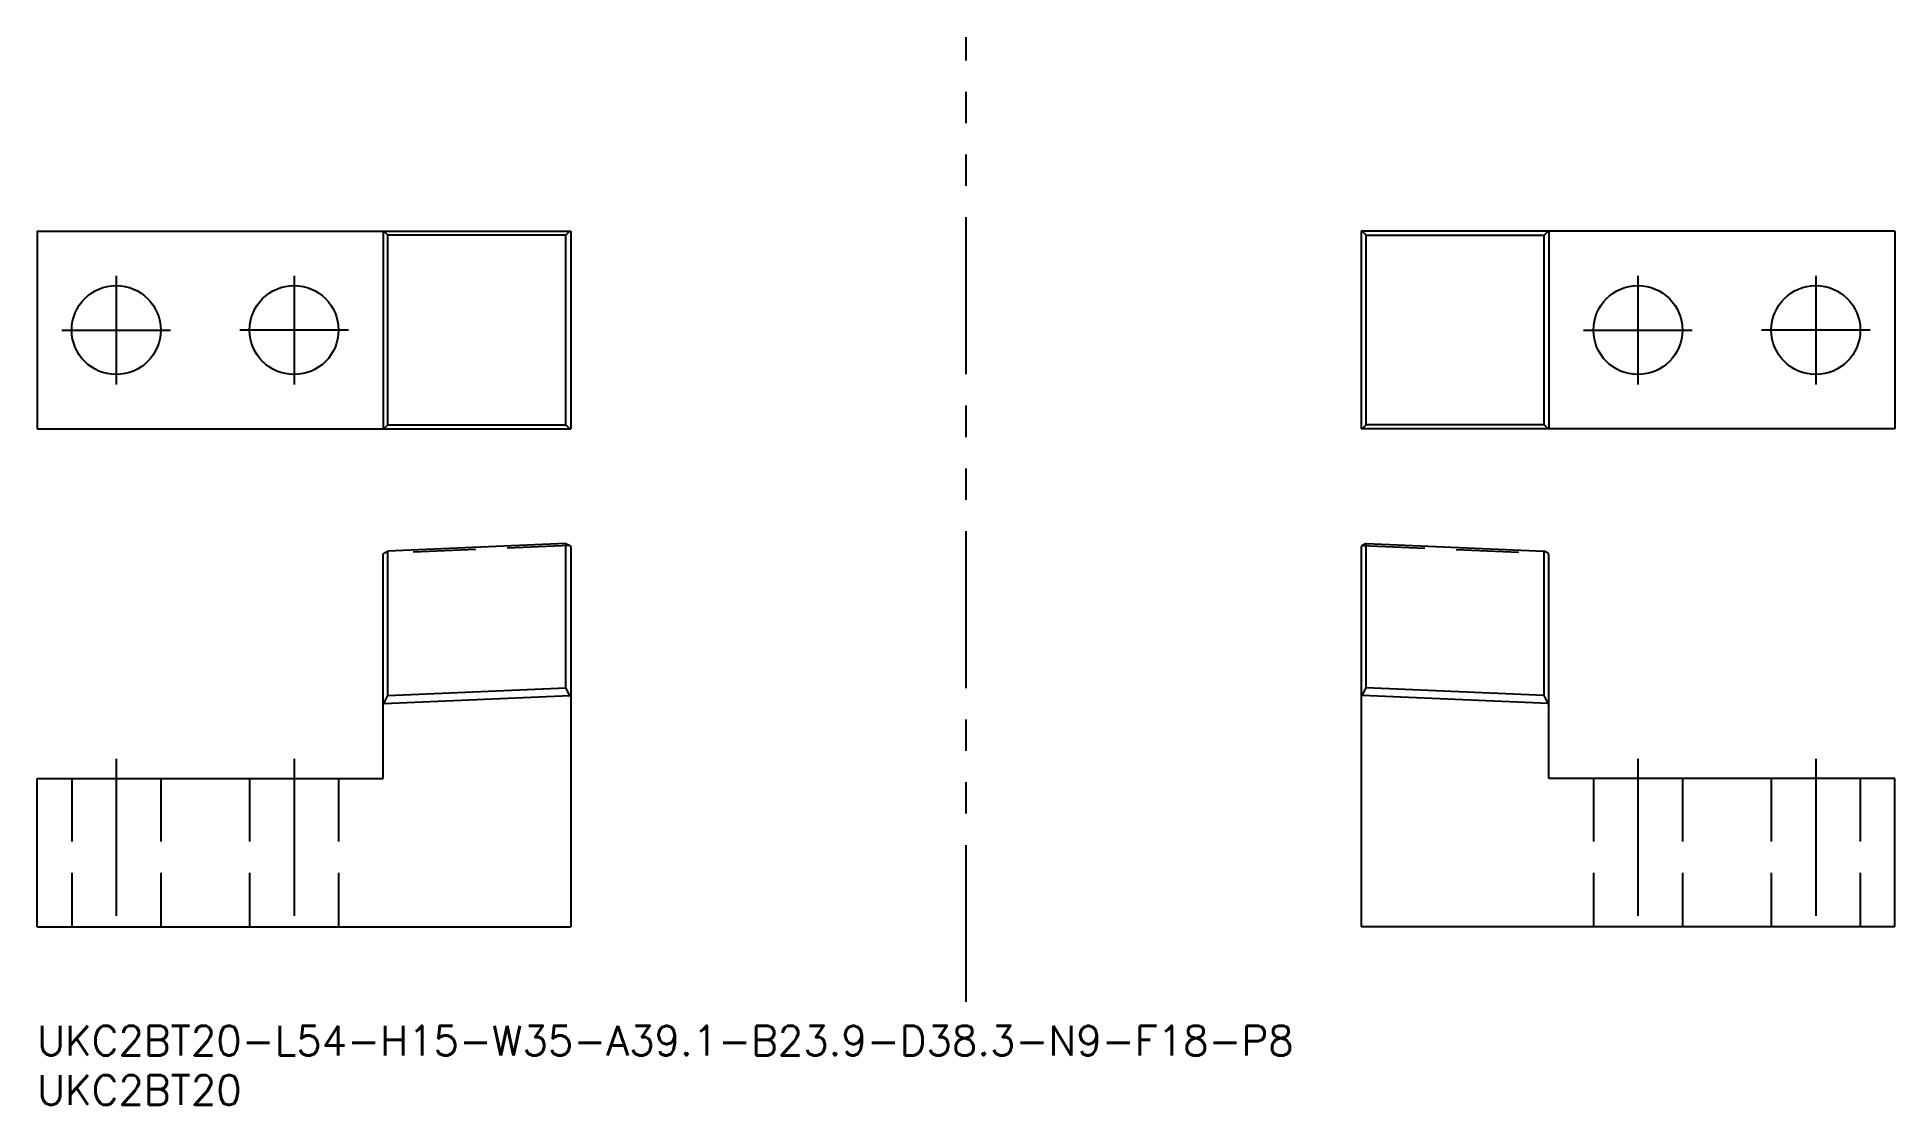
# Model space of a CAD drawing. Extents: x 0 to 188, y -8 to 100.
import ezdxf

# ---------------------------------------------------------------- set-up
doc = ezdxf.new("R2010")
doc.units = 0
doc.header["$LTSCALE"] = 0.5
for name, pattern in [('CENTER', [50.8, 31.75, -6.35, 6.35, -6.35]), ('DASHED', [19.05, 12.7, -6.35]), ('PHANTOM', [63.5, 31.75, -6.35, 6.35, -6.35, 6.35, -6.35])]:
    doc.linetypes.add(name, pattern=pattern)
for name, color, linetype in [('MSM_CENTER', 1, 'CENTER'), ('MSM_CONTINUOUS', 7, 'CONTINUOUS'), ('MSM_DASHED', 4, 'DASHED'), ('MSM_IMAGINARY', 6, 'PHANTOM'), ('MSM_PART_NUMBER', 7, 'CONTINUOUS')]:
    doc.layers.add(name, color=color, linetype=linetype)
doc.styles.get("Standard").update_dxf_attribs({"font": 'txt.shx', "height": 3, "bigfont": 'bigfont.shx'})

# ---------------------------------------------------------------- blocks, each defined once
blk = doc.blocks.new('*U32')
at = {"layer": 'MSM_PART_NUMBER'}
blk.add_text('UKC2BT20-L54-H15-W35-A39.1-B23.9-D38.3-N9-F18-P8', height=3, dxfattribs=at).set_placement((0, -3))
blk = doc.blocks.new('*U33')
at = {"layer": 'MSM_PART_NUMBER'}
blk.add_text('UKC2BT20', height=3, dxfattribs=at).set_placement((0, -8))

msp = doc.modelspace()

# ---------------------------------------------------------------- linework, layer by layer
at = {"layer": 'MSM_CENTER'}
for p, q in [((8, 75.88), (8, 64.88)), ((26, 75.88), (26, 64.88)), ((162, 75.88), (162, 64.88)), ((180, 75.88), (180, 64.88)), ((2.5, 70.38), (13.5, 70.38)), ((31.5, 70.38), (20.5, 70.38)), ((156.5, 70.38), (167.5, 70.38)), ((185.5, 70.38), (174.5, 70.38)), ((8, 27), (8, 8)), ((26, 27), (26, 8)), ((162, 27), (162, 8)), ((180, 27), (180, 8))]:
    msp.add_line(p, q, dxfattribs=at)
at = {"layer": 'MSM_CONTINUOUS'}
for p, q in [((0, 80.38), (54, 80.38)), ((0, 80.38), (0, 60.38)), ((35, 80.38), (35, 60.38)), ((35.1, 80.38), (35.5, 79.98)), ((35.5, 60.78), (35.5, 79.98)), ((53.5, 79.98), (35.5, 79.98)), ((53.5, 79.98), (53.9, 80.38)), ((53.5, 60.78), (53.5, 79.98)), ((54, 80.38), (54, 60.38)), ((134, 80.38), (134, 60.38)), ((188, 80.38), (134, 80.38)), ((134.5, 79.98), (134.1, 80.38)), ((134.5, 60.78), (134.5, 79.98)), ((134.5, 79.98), (152.5, 79.98)), ((152.9, 80.38), (152.5, 79.98)), ((152.5, 60.78), (152.5, 79.98)), ((153, 80.38), (153, 60.38)), ((188, 80.38), (188, 60.38)), ((0, 60.38), (54, 60.38)), ((35.1, 60.38), (35.5, 60.78)), ((35.5, 60.78), (53.5, 60.78)), ((53.9, 60.38), (53.5, 60.78)), ((188, 60.38), (134, 60.38)), ((134.1, 60.38), (134.5, 60.78)), ((152.5, 60.78), (134.5, 60.78)), ((152.9, 60.38), (152.5, 60.78)), ((35, 47.67), (35.1, 47.8)), ((35, 25), (35, 47.67)), ((35.1, 47.8), (35.5, 48.02)), ((53.5, 48.78), (35.5, 48.02)), ((35.5, 33.42), (35.5, 48.02)), ((53.5, 34.18), (53.5, 48.78)), ((53.5, 48.78), (53.9, 48.6)), ((53.9, 48.6), (54, 48.47)), ((54, 48.47), (54, 10)), ((134.1, 48.6), (134, 48.47)), ((134, 48.47), (134, 10)), ((134.5, 48.78), (134.1, 48.6)), ((134.5, 48.78), (152.5, 48.02)), ((134.5, 34.18), (134.5, 48.78)), ((152.9, 47.8), (152.5, 48.02)), ((152.5, 33.42), (152.5, 48.02)), ((153, 47.67), (152.9, 47.8)), ((153, 25), (153, 47.67)), ((35.5, 33.42), (53.5, 34.18)), ((53.9, 33.4), (53.5, 34.18)), ((134.1, 33.4), (134.5, 34.18)), ((152.5, 33.42), (134.5, 34.18)), ((35, 32.47), (35.1, 32.6)), ((35.1, 32.6), (35.5, 33.42)), ((35.1, 32.6), (53.9, 33.4)), ((53.9, 33.4), (54, 33.27)), ((134.1, 33.4), (134, 33.27)), ((152.9, 32.6), (134.1, 33.4)), ((152.9, 32.6), (152.5, 33.42)), ((153, 32.47), (152.9, 32.6)), ((0, 10), (0, 25)), ((0, 25), (35, 25)), ((188, 25), (153, 25)), ((188, 10), (188, 25)), ((0, 10), (54, 10)), ((188, 10), (134, 10))]:
    msp.add_line(p, q, dxfattribs=at)
for centre in [(8, 70.38), (26, 70.38), (162, 70.38), (180, 70.38)]:
    msp.add_circle(centre, 4.5, dxfattribs=at)
at = {"layer": 'MSM_DASHED'}
for p, q in [((53.9, 48.6), (35.1, 47.8)), ((134.1, 48.6), (152.9, 47.8)), ((3.5, 25), (3.5, 10)), ((12.5, 25), (12.5, 10)), ((21.5, 25), (21.5, 10)), ((30.5, 25), (30.5, 10)), ((157.5, 25), (157.5, 10)), ((166.5, 25), (166.5, 10)), ((175.5, 25), (175.5, 10)), ((184.5, 25), (184.5, 10))]:
    msp.add_line(p, q, dxfattribs=at)
at = {"layer": 'MSM_IMAGINARY'}
msp.add_line((94, 2.41), (94, 100.01), dxfattribs=at)

# ---------------------------------------------------------------- block references
at = {"layer": 'MSM_CONTINUOUS'}
for name in ['*U32', '*U33']:
    msp.add_blockref(name, (0, 0), dxfattribs=at)

doc.saveas('drawing.dxf')
